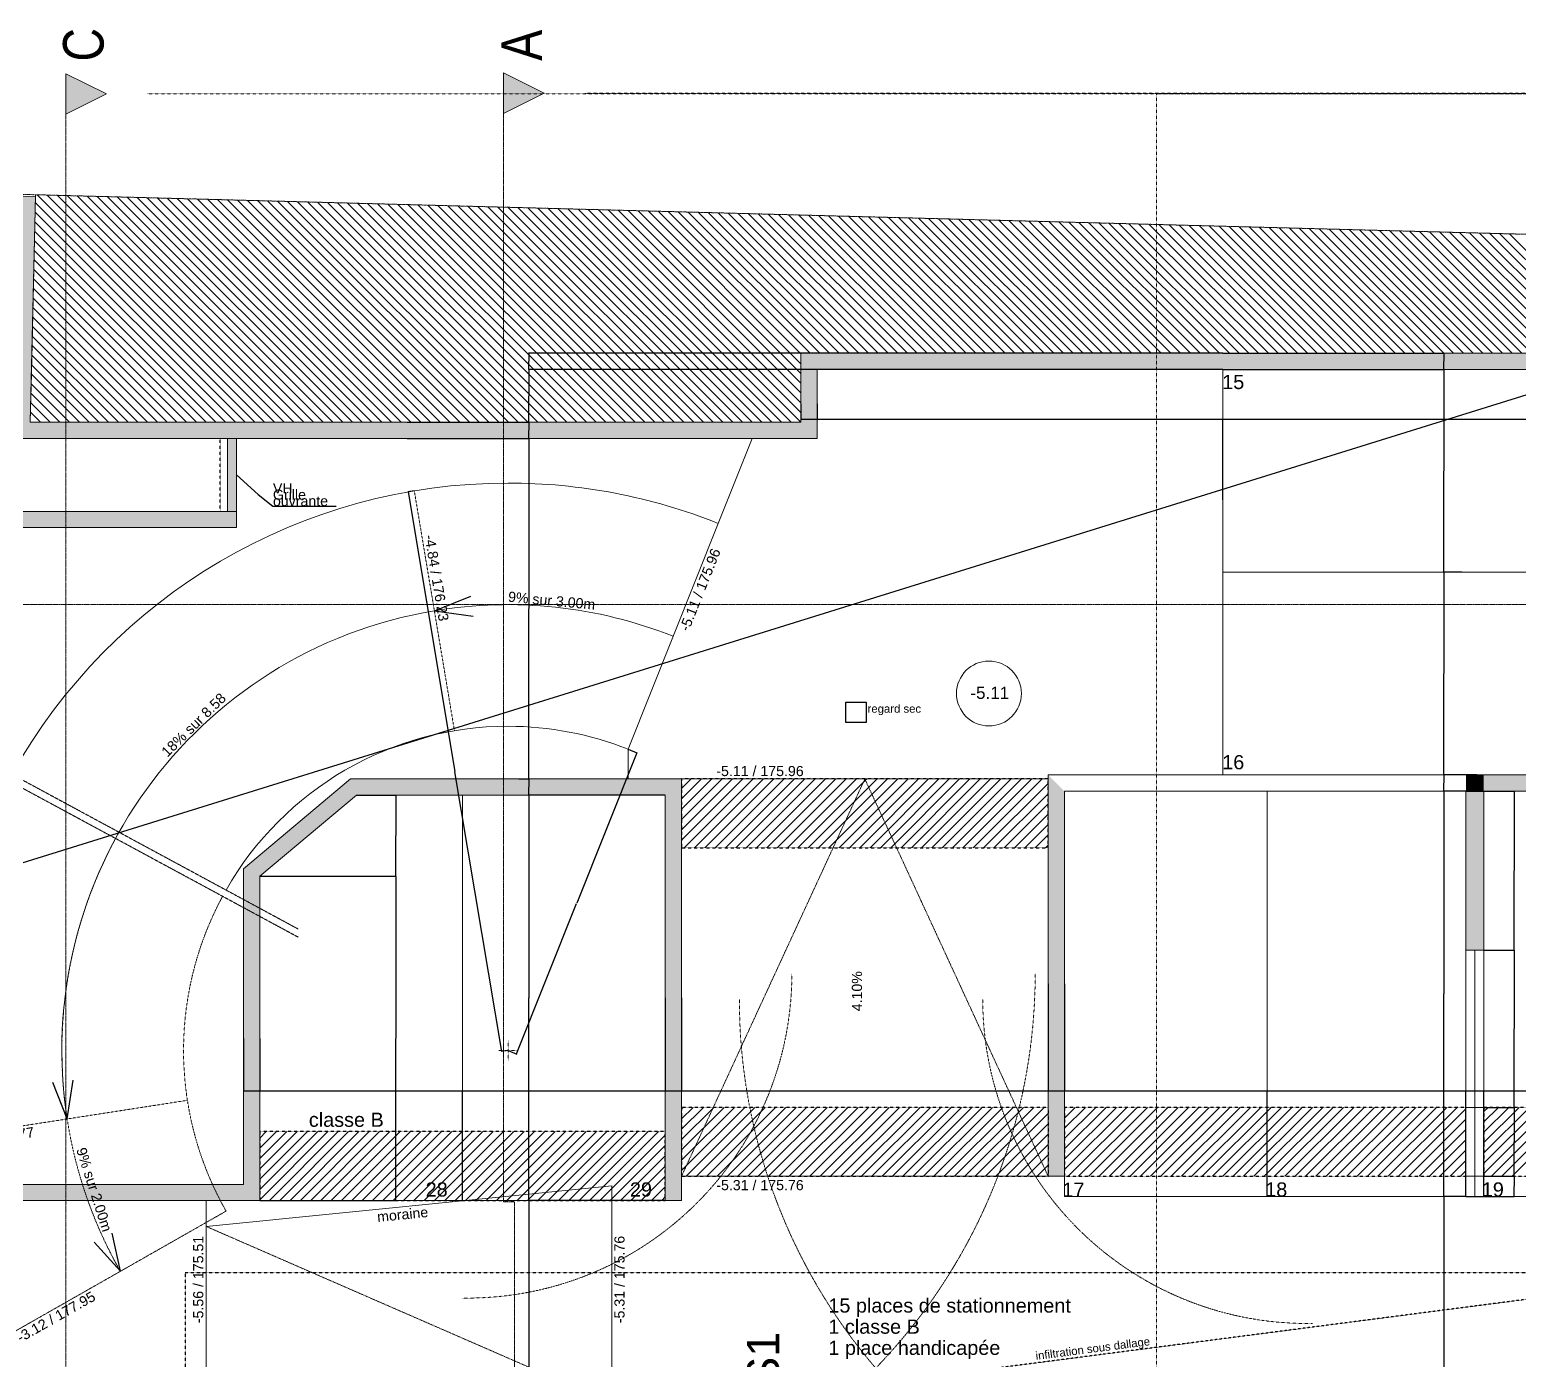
# Model space of a CAD drawing. Header units: centimetres. Extents: x 16433 to 114398, y -50094 to -12305.
# Drawn here: x 61046 to 62882, y -14445 to -12804 of the extents above; entities that cross this region are included whole.
import ezdxf

# ---------------------------------------------------------------- set-up
doc = ezdxf.new("R2010")
doc.units = ezdxf.units.CM
doc.header["$LTSCALE"] = 0.5
for name, pattern in [('Axe 15', [0.88, 0.75, -0.065, 0, -0.065]), ('Mixte 15', [0.93, 0.75, -0.065, 0.05, -0.065]), ('Mixte 8_2 tirets', [0.695, 0.4, -0.065, 0.05, -0.065, 0.05, -0.065]), ('Pointillé 1', [0.09, 0.05, -0.04]), ('Pointillé 1_5', [0.125, 0.075, -0.05]), ('Pointillé 2', [0.165, 0.1, -0.065]), ('Pointillé 3', [0.25, 0.15, -0.1]), ('Points 2', [0.1, 0, -0.1])]:
    doc.linetypes.add(name, pattern=pattern)
doc.layers.get('0').update_dxf_attribs({"linetype": 'CONTINUOUS'})
for name, color, linetype in [('01_poch_murs', 253, 'CONTINUOUS'), ('1  Fenetres', 7, 'CONTINUOUS'), ('1  Hachures', 7, 'CONTINUOUS'), ('1  Hachures_coupées', 7, 'CONTINUOUS'), ('1  MURS', 7, 'CONTINUOUS'), ('1 Poutres', 7, 'CONTINUOUS'), ('6 COMPL 2D', 7, 'CONTINUOUS'), ('6 Compl 2D 2 Détails', 7, 'CONTINUOUS'), ('6 Traits de Coupes', 7, 'CONTINUOUS'), ('7 ABORDS', 7, 'CONTINUOUS'), ('8  TEXTES', 7, 'CONTINUOUS'), ('8 Text 2 Détails', 7, 'CONTINUOUS'), ('9  COTATIONS', 7, 'CONTINUOUS')]:
    doc.layers.add(name, color=color, linetype=linetype)
doc.styles.get("Standard").update_dxf_attribs({"font": 'arial.ttf'})
doc.styles.add('STYLE_GENERE_1', font='')
doc.styles.add('STYLE_GENERE_2', font='')
doc.styles.add('STYLE_GENERE_3', font='')
doc.styles.get('STYLE_GENERE_1').set_extended_font_data('Arial Occidental')
doc.styles.get('STYLE_GENERE_2').set_extended_font_data('Univers LT 57 Condensed')
doc.styles.get('STYLE_GENERE_3').set_extended_font_data('Arial Occidental')

# ---------------------------------------------------------------- blocks, each defined once
blk = doc.blocks.new('ARROWHEAD_7')
at = {"color": 0, "linetype": 'Continuous', "lineweight": 0}
for p, q in [((0, 0), (-1, 0)), ((-0.25, 0), (0.25, 0)), ((0, -0.25), (0, 0.25))]:
    blk.add_line(p, q, dxfattribs=at)
blk.add_circle((0, 0), 0.25, dxfattribs=at)
blk = doc.blocks.new('Baie Fenêtre libre_3')
at = {"layer": '1  Hachures', "linetype": 'Continuous', "lineweight": 0}
blk.add_hatch(color=255, dxfattribs=at).paths.add_polyline_path([(0.45, 0), (0.45, -0.11), (-0.45, -0.11), (-0.45, 0)], flags=0)
at = {"layer": '1  Fenetres', "color": 212, "linetype": 'Continuous', "lineweight": 0, "true_color": 0xcb00cc}
for p, q in [((-0.45, 0), (-0.45, -0.11)), ((0.45, 0), (0.45, -0.11))]:
    blk.add_line(p, q, dxfattribs=at)
at = {"layer": '1  Fenetres', "color": 30, "linetype": 'Continuous', "lineweight": 0, "true_color": 0xff9224}
for p, q in [((-0.45, 0), (0.45, 0)), ((-0.45, -0.11), (0.45, -0.11))]:
    blk.add_line(p, q, dxfattribs=at)

msp = doc.modelspace()

# ---------------------------------------------------------------- hatches: boundary and pattern name
at = {"layer": '1  Hachures', "linetype": 'Continuous', "lineweight": 0, "true_color": 0x828282}
for points in [[(61090.548, -12857.714), (61090.548, -12907.714), (61140.548, -12882.714)], [(61630.104, -12856.75), (61630.104, -12906.75), (61680.104, -12881.75)]]:
    msp.add_hatch(color=8, dxfattribs=at).paths.add_polyline_path(points, flags=0)
at = {"layer": '1  Hachures_coupées', "linetype": 'Continuous', "lineweight": 0, "true_color": 0x8080c0}
for points in [[(61053.01, -13009.166), (60923.045, -13006.148), (60942.575, -13026.607), (61032.551, -13028.696)], [(61032.551, -13028.696), (61026.073, -13307.634), (61046.543, -13287.634), (61053.01, -13009.166)], [(62016.593, -13222.642), (63016.593, -13222.639), (63036.593, -13202.639), (61996.593, -13202.642)], [(61996.593, -13202.642), (61996.593, -13287.634), (62016.593, -13307.634), (62016.593, -13222.642)], [(61026.073, -13307.634), (62016.593, -13307.634), (61996.593, -13287.634), (61046.543, -13287.634)], [(60933.495, -13417.634), (61300.845, -13417.634), (61300.845, -13397.634), (60933.959, -13397.634)], [(61329.4, -13847.633), (61448.673, -13747.643), (61441.399, -13727.643), (61309.4, -13838.301)], [(61849.4, -13727.643), (61441.399, -13727.643), (61448.673, -13747.643), (61829.4, -13747.643)], [(61849.4, -14247.629), (61849.4, -13727.643), (61829.4, -13747.643), (61829.4, -14247.629)], [(62301.4, -13722.643), (62301.4, -14217.639), (62321.4, -14217.639), (62321.4, -13742.643)], [(62838.4, -13722.643), (62816.4, -13722.643), (62816.4, -13742.643), (62838.4, -13742.643)], [(62838.4, -13742.643), (63037.593, -13742.643), (63037.593, -13722.643), (62838.4, -13722.643)], [(62838.4, -13938.649), (62838.4, -13742.643), (62816.4, -13742.643), (62816.4, -13938.649)], [(61329.4, -14247.639), (61329.4, -13847.633), (61309.4, -13838.301), (61309.4, -14227.639)], [(61309.4, -14227.639), (60922.688, -14227.639), (60922.224, -14247.639), (61329.4, -14247.639)]]:
    msp.add_hatch(color=163, dxfattribs=at).paths.add_polyline_path(points, flags=0)

# ---------------------------------------------------------------- linework, layer by layer
at = {"layer": '01_poch_murs'}
msp.add_line((37832.394, -21056.715), (64082.109, -12882.714), dxfattribs=at)
at = {"layer": '1  Hachures', "color": 53, "linetype": 'Continuous', "lineweight": 0, "true_color": 0xd1d168}
for p, q in [((61053.059, -13007.027), (61047.936, -13227.634)), ((63331.382, -13067.514), (61053.059, -13007.027)), ((61996.593, -13202.642), (63036.593, -13202.639)), ((61996.593, -13247.634), (61996.593, -13202.642)), ((61047.936, -13227.634), (61046.543, -13287.634)), ((61996.593, -13287.634), (61996.593, -13247.634)), ((61046.543, -13287.634), (61996.593, -13287.634))]:
    msp.add_line(p, q, dxfattribs=at)
at = {"layer": '1  Hachures', "color": 252, "linetype": 'Continuous', "lineweight": 0, "true_color": 0x969696}
for p, q in [((61323.505, -13287.634), (61052.829, -13016.957)), ((61335.526, -13287.634), (61054.97, -13007.078)), ((61347.547, -13287.634), (61067.319, -13007.405)), ((61359.568, -13287.634), (61079.667, -13007.733)), ((61371.589, -13287.634), (61092.016, -13008.061)), ((61383.61, -13287.634), (61104.365, -13008.389)), ((61395.63, -13287.634), (61116.713, -13008.717)), ((61407.651, -13287.634), (61129.062, -13009.045)), ((61419.672, -13287.634), (61141.411, -13009.372)), ((61431.693, -13287.634), (61153.759, -13009.7)), ((61443.714, -13287.634), (61166.108, -13010.028)), ((61455.734, -13287.634), (61178.457, -13010.356)), ((61467.755, -13287.634), (61190.805, -13010.684)), ((61479.776, -13287.634), (61203.154, -13011.012)), ((61491.797, -13287.634), (61215.503, -13011.34)), ((61503.818, -13287.634), (61227.851, -13011.667)), ((61515.839, -13287.634), (61240.2, -13011.995)), ((61527.859, -13287.634), (61252.549, -13012.323)), ((61539.88, -13287.634), (61264.897, -13012.651)), ((61551.901, -13287.634), (61277.246, -13012.979)), ((61563.922, -13287.634), (61289.595, -13013.307)), ((61575.943, -13287.634), (61301.943, -13013.635)), ((61587.963, -13287.634), (61314.292, -13013.962)), ((61599.984, -13287.634), (61326.641, -13014.29)), ((61612.005, -13287.634), (61338.989, -13014.618)), ((61624.026, -13287.634), (61351.338, -13014.946)), ((61636.047, -13287.634), (61363.687, -13015.274)), ((61648.067, -13287.634), (61376.035, -13015.602)), ((61660.088, -13287.634), (61388.384, -13015.929)), ((61672.109, -13287.634), (61400.733, -13016.257)), ((61684.13, -13287.634), (61413.081, -13016.585)), ((61696.151, -13287.634), (61425.43, -13016.913)), ((61708.172, -13287.634), (61437.779, -13017.241)), ((61720.192, -13287.634), (61450.127, -13017.569)), ((61311.485, -13287.634), (61052.556, -13028.705)), ((61732.213, -13287.634), (61462.476, -13017.897)), ((61744.234, -13287.634), (61474.825, -13018.224)), ((61756.255, -13287.634), (61487.173, -13018.552)), ((61768.276, -13287.634), (61499.522, -13018.88)), ((61780.296, -13287.634), (61511.871, -13019.208)), ((61792.317, -13287.634), (61524.219, -13019.536)), ((61804.338, -13287.634), (61536.568, -13019.864)), ((61816.359, -13287.634), (61548.917, -13020.191)), ((61828.38, -13287.634), (61561.265, -13020.519)), ((61840.401, -13287.634), (61573.614, -13020.847)), ((61852.421, -13287.634), (61585.962, -13021.175)), ((61864.442, -13287.634), (61598.311, -13021.503)), ((61876.463, -13287.634), (61610.66, -13021.831)), ((61888.484, -13287.634), (61623.008, -13022.159)), ((61900.505, -13287.634), (61635.357, -13022.486)), ((61912.525, -13287.634), (61647.706, -13022.814)), ((61924.546, -13287.634), (61660.054, -13023.142)), ((61936.567, -13287.634), (61672.403, -13023.47)), ((61948.588, -13287.634), (61684.752, -13023.798)), ((61960.609, -13287.634), (61697.1, -13024.126)), ((61972.629, -13287.634), (61709.449, -13024.453)), ((61984.65, -13287.634), (61721.798, -13024.781)), ((61996.593, -13287.555), (61734.146, -13025.109)), ((61996.593, -13275.534), (61746.495, -13025.437)), ((61996.593, -13263.514), (61758.844, -13025.765)), ((61996.593, -13251.493), (61771.192, -13026.093)), ((61996.593, -13239.472), (61783.541, -13026.421)), ((61996.593, -13227.451), (61795.89, -13026.748)), ((61996.593, -13215.43), (61808.238, -13027.076)), ((61996.593, -13203.41), (61820.587, -13027.404)), ((62007.846, -13202.642), (61832.936, -13027.732)), ((62019.867, -13202.642), (61845.284, -13028.06)), ((62031.887, -13202.642), (61857.633, -13028.388)), ((62043.908, -13202.642), (61869.982, -13028.715)), ((62055.929, -13202.642), (61882.33, -13029.043)), ((62067.95, -13202.642), (61894.679, -13029.371)), ((62079.97, -13202.642), (61907.028, -13029.699)), ((62091.991, -13202.642), (61919.376, -13030.027)), ((62104.012, -13202.642), (61931.725, -13030.355)), ((62116.033, -13202.642), (61944.074, -13030.683)), ((62128.054, -13202.642), (61956.422, -13031.01)), ((62140.074, -13202.642), (61968.771, -13031.338)), ((62152.095, -13202.642), (61981.12, -13031.666)), ((62164.116, -13202.642), (61993.468, -13031.994)), ((62176.137, -13202.641), (62005.817, -13032.322)), ((62188.157, -13202.641), (62018.166, -13032.65)), ((62200.178, -13202.641), (62030.514, -13032.977)), ((62212.199, -13202.641), (62042.863, -13033.305)), ((62224.22, -13202.641), (62055.212, -13033.633)), ((62236.241, -13202.641), (62067.56, -13033.961)), ((62248.261, -13202.641), (62079.909, -13034.289)), ((62260.282, -13202.641), (62092.258, -13034.617)), ((62272.303, -13202.641), (62104.606, -13034.945)), ((62284.324, -13202.641), (62116.955, -13035.272)), ((62296.345, -13202.641), (62129.304, -13035.6)), ((62308.365, -13202.641), (62141.652, -13035.928)), ((62320.386, -13202.641), (62154.001, -13036.256)), ((61287.443, -13287.634), (61052.01, -13052.201)), ((61299.464, -13287.634), (61052.283, -13040.453)), ((62332.407, -13202.641), (62166.35, -13036.584)), ((62344.428, -13202.641), (62178.698, -13036.912)), ((62356.448, -13202.641), (62191.047, -13037.239)), ((62368.469, -13202.641), (62203.396, -13037.567)), ((62380.49, -13202.641), (62215.744, -13037.895)), ((62392.511, -13202.641), (62228.093, -13038.223)), ((62404.532, -13202.641), (62240.442, -13038.551)), ((62416.552, -13202.641), (62252.79, -13038.879)), ((62428.573, -13202.641), (62265.139, -13039.207)), ((62440.594, -13202.641), (62277.488, -13039.534)), ((62452.615, -13202.641), (62289.836, -13039.862)), ((62464.636, -13202.641), (62302.185, -13040.19)), ((62476.656, -13202.641), (62314.534, -13040.518)), ((62488.677, -13202.641), (62326.882, -13040.846)), ((62500.698, -13202.641), (62339.231, -13041.174)), ((62512.719, -13202.641), (62351.58, -13041.502)), ((62524.739, -13202.641), (62363.928, -13041.829)), ((62536.76, -13202.641), (62376.277, -13042.157)), ((62548.781, -13202.64), (62388.626, -13042.485)), ((62560.802, -13202.64), (62400.974, -13042.813)), ((62572.823, -13202.64), (62413.323, -13043.141)), ((62584.843, -13202.64), (62425.672, -13043.469)), ((62596.864, -13202.64), (62438.02, -13043.796)), ((62608.885, -13202.64), (62450.369, -13044.124)), ((62620.906, -13202.64), (62462.718, -13044.452)), ((62632.926, -13202.64), (62475.066, -13044.78)), ((62644.947, -13202.64), (62487.415, -13045.108)), ((62656.968, -13202.64), (62499.764, -13045.436)), ((62668.989, -13202.64), (62512.112, -13045.764)), ((62681.01, -13202.64), (62524.461, -13046.091)), ((62693.03, -13202.64), (62536.809, -13046.419)), ((62705.051, -13202.64), (62549.158, -13046.747)), ((62717.072, -13202.64), (62561.507, -13047.075)), ((62729.093, -13202.64), (62573.855, -13047.403)), ((62741.114, -13202.64), (62586.204, -13047.731)), ((62753.134, -13202.64), (62598.553, -13048.058)), ((62765.155, -13202.64), (62610.901, -13048.386)), ((62777.176, -13202.64), (62623.25, -13048.714)), ((62789.197, -13202.64), (62635.599, -13049.042)), ((62801.217, -13202.64), (62647.947, -13049.37)), ((62813.238, -13202.64), (62660.296, -13049.698)), ((62825.259, -13202.64), (62672.645, -13050.026)), ((62837.28, -13202.64), (62684.993, -13050.353)), ((62849.301, -13202.64), (62697.342, -13050.681)), ((62861.321, -13202.64), (62709.691, -13051.009)), ((62873.342, -13202.64), (62722.039, -13051.337)), ((62885.363, -13202.64), (62734.388, -13051.665)), ((62897.384, -13202.64), (62746.737, -13051.993)), ((62909.404, -13202.64), (62759.085, -13052.32)), ((62921.425, -13202.639), (62771.434, -13052.648)), ((62933.446, -13202.639), (62783.783, -13052.976)), ((62945.467, -13202.639), (62796.131, -13053.304)), ((62957.488, -13202.639), (62808.48, -13053.632)), ((62969.508, -13202.639), (62820.829, -13053.96)), ((62981.529, -13202.639), (62833.177, -13054.288)), ((62993.55, -13202.639), (62845.526, -13054.615)), ((61275.422, -13287.634), (61051.737, -13063.949)), ((63005.571, -13202.639), (62857.875, -13054.943)), ((63017.592, -13202.639), (62870.223, -13055.271)), ((61251.381, -13287.634), (61051.192, -13087.445)), ((61263.401, -13287.634), (61051.465, -13075.697)), ((61239.36, -13287.634), (61050.919, -13099.193)), ((61215.318, -13287.634), (61050.373, -13122.689)), ((61227.339, -13287.634), (61050.646, -13110.941)), ((61191.276, -13287.634), (61049.828, -13146.185)), ((61203.297, -13287.634), (61050.101, -13134.437)), ((61179.256, -13287.634), (61049.555, -13157.933)), ((61155.214, -13287.634), (61049.009, -13181.429)), ((61167.235, -13287.634), (61049.282, -13169.681)), ((61143.193, -13287.634), (61048.736, -13193.177)), ((61119.152, -13287.634), (61048.191, -13216.673)), ((61131.172, -13287.634), (61048.464, -13204.925)), ((61107.131, -13287.634), (61047.918, -13228.421)), ((61083.089, -13287.634), (61047.372, -13251.917)), ((61095.11, -13287.634), (61047.645, -13240.169)), ((61071.068, -13287.634), (61047.1, -13263.665)), ((61047.027, -13287.634), (61046.554, -13287.161)), ((61059.048, -13287.634), (61046.827, -13275.413))]:
    msp.add_line(p, q, dxfattribs=at)
at = {"layer": '1  Hachures_coupées', "linetype": 'Pointillé 1'}
for p, q in [((61849.4, -13727.633), (61849.4, -13812.633)), ((62301.4, -13727.633), (61849.4, -13727.633)), ((62301.4, -13812.633), (62301.4, -13727.633)), ((61849.4, -13812.633), (62301.4, -13812.633)), ((61849.4, -14132.643), (61849.4, -14217.639)), ((62301.92, -14132.643), (61849.4, -14132.643)), ((62301.92, -14217.639), (62301.92, -14132.643)), ((62321.4, -14132.643), (62321.4, -14217.639)), ((62816.409, -14132.643), (62321.4, -14132.643)), ((62816.409, -14217.639), (62816.409, -14132.643)), ((62838.4, -14132.643), (62838.4, -14217.639)), ((63350.565, -14132.643), (62838.4, -14132.643)), ((61329.4, -14162.643), (61329.4, -14247.639)), ((61829.4, -14162.643), (61329.4, -14162.643)), ((61829.4, -14247.639), (61829.4, -14162.643)), ((61849.4, -14217.639), (62301.92, -14217.639)), ((62321.4, -14217.639), (62816.409, -14217.639)), ((62838.4, -14217.639), (63354.308, -14217.639)), ((61329.4, -14247.639), (61829.4, -14247.639))]:
    msp.add_line(p, q, dxfattribs=at)
at = {"layer": '1  Hachures_coupées', "linetype": 'Continuous'}
for p, q in [((61849.4, -13739.568), (61861.334, -13727.633)), ((61849.4, -13752.296), (61874.062, -13727.633)), ((61849.4, -13765.024), (61886.79, -13727.633)), ((61849.4, -13777.751), (61899.518, -13727.633)), ((61849.4, -13790.479), (61912.246, -13727.633)), ((61849.4, -13803.207), (61924.974, -13727.633)), ((61852.702, -13812.633), (61937.702, -13727.633)), ((61865.43, -13812.633), (61950.43, -13727.633)), ((61878.158, -13812.633), (61963.158, -13727.633)), ((61890.886, -13812.633), (61975.886, -13727.633)), ((61903.614, -13812.633), (61988.614, -13727.633)), ((61916.342, -13812.633), (62001.342, -13727.633)), ((61929.069, -13812.633), (62014.069, -13727.633)), ((61941.797, -13812.633), (62026.797, -13727.633)), ((61954.525, -13812.633), (62039.525, -13727.633)), ((61967.253, -13812.633), (62052.253, -13727.633)), ((61979.981, -13812.633), (62064.981, -13727.633)), ((61992.709, -13812.633), (62077.709, -13727.633)), ((62005.437, -13812.633), (62090.437, -13727.633)), ((62018.165, -13812.633), (62103.165, -13727.633)), ((62030.893, -13812.633), (62115.893, -13727.633)), ((62043.621, -13812.633), (62128.621, -13727.633)), ((62056.349, -13812.633), (62141.349, -13727.633)), ((62069.077, -13812.633), (62154.077, -13727.633)), ((62081.805, -13812.633), (62166.805, -13727.633)), ((62094.532, -13812.633), (62179.532, -13727.633)), ((62107.26, -13812.633), (62192.26, -13727.633)), ((62119.988, -13812.633), (62204.988, -13727.633)), ((62132.716, -13812.633), (62217.716, -13727.633)), ((62145.444, -13812.633), (62230.444, -13727.633)), ((62158.172, -13812.633), (62243.172, -13727.633)), ((62170.9, -13812.633), (62255.9, -13727.633)), ((62183.628, -13812.633), (62268.628, -13727.633)), ((62196.356, -13812.633), (62281.356, -13727.633)), ((62209.084, -13812.633), (62294.084, -13727.633)), ((62221.812, -13812.633), (62301.4, -13733.045)), ((62234.54, -13812.633), (62301.4, -13745.773)), ((62247.268, -13812.633), (62301.4, -13758.501)), ((62259.995, -13812.633), (62301.4, -13771.229)), ((62272.723, -13812.633), (62301.4, -13783.956)), ((62285.451, -13812.633), (62301.4, -13796.684)), ((62298.179, -13812.633), (62301.4, -13809.412)), ((61849.4, -14134.133), (61850.89, -14132.643)), ((61849.4, -14146.861), (61863.618, -14132.643)), ((61849.4, -14159.589), (61876.346, -14132.643)), ((61849.4, -14172.317), (61889.074, -14132.643)), ((61849.4, -14185.045), (61901.802, -14132.643)), ((61849.4, -14197.773), (61914.53, -14132.643)), ((61849.4, -14210.501), (61927.258, -14132.643)), ((61854.989, -14217.639), (61939.985, -14132.643)), ((61867.717, -14217.639), (61952.713, -14132.643)), ((61880.445, -14217.639), (61965.441, -14132.643)), ((61893.173, -14217.639), (61978.169, -14132.643)), ((61905.901, -14217.639), (61990.897, -14132.643)), ((61918.629, -14217.639), (62003.625, -14132.643)), ((61931.357, -14217.639), (62016.353, -14132.643)), ((61944.085, -14217.639), (62029.081, -14132.643)), ((61956.813, -14217.639), (62041.809, -14132.643)), ((61969.54, -14217.639), (62054.537, -14132.643)), ((61982.268, -14217.639), (62067.265, -14132.643)), ((61994.996, -14217.639), (62079.993, -14132.643)), ((62007.724, -14217.639), (62092.72, -14132.643)), ((62020.452, -14217.639), (62105.448, -14132.643)), ((62033.18, -14217.639), (62118.176, -14132.643)), ((62045.908, -14217.639), (62130.904, -14132.643)), ((62058.636, -14217.639), (62143.632, -14132.643)), ((62071.364, -14217.639), (62156.36, -14132.643)), ((62084.092, -14217.639), (62169.088, -14132.643)), ((62096.82, -14217.639), (62181.816, -14132.643)), ((62109.548, -14217.639), (62194.544, -14132.643)), ((62122.276, -14217.639), (62207.272, -14132.643)), ((62135.003, -14217.639), (62220, -14132.643)), ((62147.731, -14217.639), (62232.728, -14132.643)), ((62160.459, -14217.639), (62245.456, -14132.643)), ((62173.187, -14217.639), (62258.183, -14132.643)), ((62185.915, -14217.639), (62270.911, -14132.643)), ((62198.643, -14217.639), (62283.639, -14132.643)), ((62211.371, -14217.639), (62296.367, -14132.643)), ((62321.4, -14133.066), (62321.823, -14132.643)), ((62321.4, -14145.794), (62334.551, -14132.643)), ((62321.4, -14158.522), (62347.279, -14132.643)), ((62321.4, -14171.25), (62360.007, -14132.643)), ((62321.4, -14183.978), (62372.735, -14132.643)), ((62321.4, -14196.706), (62385.463, -14132.643)), ((62321.4, -14209.434), (62398.191, -14132.643)), ((62325.922, -14217.639), (62410.919, -14132.643)), ((62338.65, -14217.639), (62423.646, -14132.643)), ((62351.378, -14217.639), (62436.374, -14132.643)), ((62364.106, -14217.639), (62449.102, -14132.643)), ((62376.834, -14217.639), (62461.83, -14132.643)), ((62389.562, -14217.639), (62474.558, -14132.643)), ((62402.29, -14217.639), (62487.286, -14132.643)), ((62415.018, -14217.639), (62500.014, -14132.643)), ((62427.746, -14217.639), (62512.742, -14132.643)), ((62440.474, -14217.639), (62525.47, -14132.643)), ((62453.202, -14217.639), (62538.198, -14132.643)), ((62465.929, -14217.639), (62550.926, -14132.643)), ((62478.657, -14217.639), (62563.654, -14132.643)), ((62491.385, -14217.639), (62576.382, -14132.643)), ((62504.113, -14217.639), (62589.109, -14132.643)), ((62516.841, -14217.639), (62601.837, -14132.643)), ((62529.569, -14217.639), (62614.565, -14132.643)), ((62542.297, -14217.639), (62627.293, -14132.643)), ((62555.025, -14217.639), (62640.021, -14132.643)), ((62567.753, -14217.639), (62652.749, -14132.643)), ((62580.481, -14217.639), (62665.477, -14132.643)), ((62593.209, -14217.639), (62678.205, -14132.643)), ((62605.937, -14217.639), (62690.933, -14132.643)), ((62618.664, -14217.639), (62703.661, -14132.643)), ((62631.392, -14217.639), (62716.389, -14132.643)), ((62644.12, -14217.639), (62729.117, -14132.643)), ((62656.848, -14217.639), (62741.845, -14132.643)), ((62669.576, -14217.639), (62754.572, -14132.643)), ((62682.304, -14217.639), (62767.3, -14132.643)), ((62695.032, -14217.639), (62780.028, -14132.643)), ((62707.76, -14217.639), (62792.756, -14132.643)), ((62720.488, -14217.639), (62805.484, -14132.643)), ((62733.216, -14217.639), (62816.409, -14134.446)), ((62838.4, -14137.911), (62843.668, -14132.643)), ((62838.4, -14150.639), (62856.396, -14132.643)), ((62838.4, -14163.367), (62869.124, -14132.643)), ((62838.4, -14176.095), (62881.852, -14132.643)), ((62838.4, -14188.823), (62894.58, -14132.643)), ((62838.4, -14201.551), (62907.307, -14132.643)), ((62838.4, -14214.279), (62920.035, -14132.643)), ((62847.767, -14217.639), (62932.763, -14132.643)), ((62860.495, -14217.639), (62945.491, -14132.643)), ((62873.223, -14217.639), (62958.219, -14132.643)), ((62224.099, -14217.639), (62301.92, -14139.818)), ((62236.827, -14217.639), (62301.92, -14152.546)), ((62745.944, -14217.639), (62816.409, -14147.174)), ((61329.4, -14170.472), (61337.229, -14162.643)), ((61329.4, -14183.2), (61349.957, -14162.643)), ((61329.4, -14195.928), (61362.685, -14162.643)), ((61329.4, -14208.656), (61375.413, -14162.643)), ((61329.4, -14221.384), (61388.141, -14162.643)), ((61329.4, -14234.112), (61400.869, -14162.643)), ((61329.4, -14246.84), (61413.596, -14162.643)), ((61341.328, -14247.639), (61426.324, -14162.643)), ((61354.056, -14247.639), (61439.052, -14162.643)), ((61366.784, -14247.639), (61451.78, -14162.643)), ((61379.512, -14247.639), (61464.508, -14162.643)), ((61392.24, -14247.639), (61477.236, -14162.643)), ((61404.968, -14247.639), (61489.964, -14162.643)), ((61417.696, -14247.639), (61502.692, -14162.643)), ((61430.424, -14247.639), (61515.42, -14162.643)), ((61443.152, -14247.639), (61528.148, -14162.643)), ((61455.879, -14247.639), (61540.876, -14162.643)), ((61468.607, -14247.639), (61553.604, -14162.643)), ((61481.335, -14247.639), (61566.332, -14162.643)), ((61494.063, -14247.639), (61579.059, -14162.643)), ((61506.791, -14247.639), (61591.787, -14162.643)), ((61519.519, -14247.639), (61604.515, -14162.643)), ((61532.247, -14247.639), (61617.243, -14162.643)), ((61544.975, -14247.639), (61629.971, -14162.643)), ((61557.703, -14247.639), (61642.699, -14162.643)), ((61570.431, -14247.639), (61655.427, -14162.643)), ((61583.159, -14247.639), (61668.155, -14162.643)), ((61595.887, -14247.639), (61680.883, -14162.643)), ((61608.615, -14247.639), (61693.611, -14162.643)), ((61621.342, -14247.639), (61706.339, -14162.643)), ((61634.07, -14247.639), (61719.067, -14162.643)), ((61646.798, -14247.639), (61731.795, -14162.643)), ((61659.526, -14247.639), (61744.522, -14162.643)), ((61672.254, -14247.639), (61757.25, -14162.643)), ((61684.982, -14247.639), (61769.978, -14162.643)), ((61697.71, -14247.639), (61782.706, -14162.643)), ((61710.438, -14247.639), (61795.434, -14162.643)), ((61723.166, -14247.639), (61808.162, -14162.643)), ((61735.894, -14247.639), (61820.89, -14162.643)), ((61748.622, -14247.639), (61829.4, -14166.861)), ((62249.555, -14217.639), (62301.92, -14165.274)), ((62758.672, -14217.639), (62816.409, -14159.902)), ((62771.4, -14217.639), (62816.409, -14172.63)), ((61761.35, -14247.639), (61829.4, -14179.589)), ((61774.077, -14247.639), (61829.4, -14192.317)), ((62262.283, -14217.639), (62301.92, -14178.002)), ((62275.011, -14217.639), (62301.92, -14190.73)), ((62784.127, -14217.639), (62816.409, -14185.358)), ((61786.805, -14247.639), (61829.4, -14205.045)), ((62287.739, -14217.639), (62301.92, -14203.458)), ((62796.855, -14217.639), (62816.409, -14198.086)), ((62809.583, -14217.639), (62816.409, -14210.814)), ((61799.533, -14247.639), (61829.4, -14217.773)), ((62300.466, -14217.639), (62301.92, -14216.186)), ((61812.261, -14247.639), (61829.4, -14230.501)), ((61824.989, -14247.639), (61829.4, -14243.229))]:
    msp.add_line(p, q, dxfattribs=at)
at = {"layer": '1  MURS', "color": 5, "linetype": 'Continuous', "lineweight": 0}
for p, q in [((61053.01, -13009.166), (60923.045, -13006.148)), ((61046.543, -13287.634), (61053.01, -13009.166)), ((63036.593, -13202.639), (61996.593, -13202.642)), ((61996.593, -13202.642), (61996.593, -13287.634)), ((62016.593, -13222.642), (63016.593, -13222.639)), ((62016.593, -13307.634), (62016.593, -13222.642)), ((61996.593, -13287.634), (61046.543, -13287.634)), ((61026.073, -13307.634), (62016.593, -13307.634)), ((61300.845, -13397.634), (60933.959, -13397.634)), ((61300.845, -13417.634), (61300.845, -13397.634)), ((60933.495, -13417.634), (61300.845, -13417.634)), ((61441.399, -13727.643), (61309.4, -13838.301)), ((61849.4, -13727.643), (61441.399, -13727.643)), ((61849.4, -14247.629), (61849.4, -13727.643)), ((62301.4, -13722.643), (62301.4, -14217.639)), ((63016.593, -13722.643), (62301.4, -13722.643)), ((61329.4, -13847.633), (61448.673, -13747.643)), ((61448.673, -13747.643), (61829.4, -13747.643)), ((61829.4, -13747.643), (61829.4, -14247.629)), ((62321.4, -14217.639), (62321.4, -13742.643)), ((62321.4, -13742.643), (62816.4, -13742.643)), ((62816.4, -13742.643), (62816.4, -13938.649)), ((62838.4, -13938.649), (62838.4, -13742.643)), ((62838.4, -13742.643), (63037.593, -13742.643)), ((61309.4, -13838.301), (61309.4, -14227.639)), ((61329.4, -14247.639), (61329.4, -13847.633)), ((62838.4, -13938.649), (62816.4, -13938.649)), ((61309.4, -14227.639), (60922.688, -14227.639)), ((62301.4, -14217.639), (62321.4, -14217.639)), ((60922.224, -14247.639), (61329.4, -14247.639)), ((61829.4, -14247.629), (61849.4, -14247.629))]:
    msp.add_line(p, q, dxfattribs=at)
at = {"layer": '1  MURS', "color": 212, "linetype": 'Continuous', "lineweight": 0, "true_color": 0xcb00cc}
for p, q in [((61300.845, -13307.634), (61289.845, -13307.634)), ((61289.845, -13397.634), (61300.845, -13397.634))]:
    msp.add_line(p, q, dxfattribs=at)
at = {"layer": '1 Poutres', "color": 5, "linetype": 'Continuous', "lineweight": 0}
for p, q in [((62838.4, -14132.643), (62816.4, -14132.643)), ((62816.4, -14132.643), (62816.4, -14217.639)), ((62838.4, -14217.639), (62838.4, -14132.643)), ((62816.4, -14217.639), (62838.4, -14217.639))]:
    msp.add_line(p, q, dxfattribs=at)
at = {"layer": '6 COMPL 2D', "linetype": 'Pointillé 1_5'}
msp.add_line((61280.845, -13397.634), (61280.845, -13307.634), dxfattribs=at)
at = {"layer": '6 COMPL 2D', "color": 194, "linetype": 'Pointillé 3', "lineweight": 0, "true_color": 0x50009f}
for p, q in [((61569.509, -13668.121), (61519.98, -13372.237)), ((61569.509, -13668.121), (61519.98, -13372.237)), ((61569.509, -13668.121), (61519.98, -13372.237)), ((61647.913, -14062.632), (61623.182, -14062.632)), ((61635.548, -14074.997), (61635.548, -14050.266)), ((61240.279, -14123.974), (60943.828, -14169.982)), ((61287.99, -14260.63), (61027.321, -14409.129))]:
    msp.add_line(p, q, dxfattribs=at)
at = {"layer": '6 COMPL 2D', "linetype": 'Continuous'}
for p, q in [((62051.848, -13632.842), (62076.848, -13632.842)), ((62051.848, -13657.842), (62051.848, -13632.842)), ((62076.848, -13632.842), (62076.848, -13657.842)), ((62076.848, -13657.842), (62051.848, -13657.842)), ((61157.655, -14334.879), (61125.189, -14299.123)), ((61157.655, -14334.879), (61147.417, -14287.681))]:
    msp.add_line(p, q, dxfattribs=at)
at = {"layer": '6 COMPL 2D', "color": 18, "linetype": 'Continuous', "lineweight": 0}
for p, q in [((62816.4, -13742.643), (62816.4, -14242.639)), ((62838.4, -13742.643), (62838.4, -14242.639))]:
    msp.add_line(p, q, dxfattribs=at)
at = {"layer": '6 COMPL 2D', "color": 194, "linetype": 'Continuous', "lineweight": 0, "true_color": 0x50009f}
msp.add_line((61263.399, -14279.533), (61763.399, -14229.533), dxfattribs=at)
at = {"layer": '6 COMPL 2D', "linetype": 'Pointillé 2'}
for p, q in [((63143.215, -14336.804), (61237.668, -14336.804)), ((61237.668, -14336.804), (61237.668, -14584.053)), ((63143.215, -14336.804), (61237.668, -14584.053))]:
    msp.add_line(p, q, dxfattribs=at)
at = {"layer": '6 COMPL 2D', "color": 18, "linetype": 'Continuous', "lineweight": 0}
msp.add_circle((62228.373, -13622.243), 40, dxfattribs=at)
at = {"layer": '6 COMPL 2D', "color": 194, "linetype": 'Continuous', "lineweight": 0, "true_color": 0x50009f}
for radius, start, end in [(700, 90, 150.877294), (700, 68.276526, 90), (400, 90, 150.337223), (400, 68.276526, 90)]:
    msp.add_arc((61635.548, -14062.632), radius, start, end, dxfattribs=at)
at = {"layer": '6 COMPL 2D', "color": 194, "linetype": 'Pointillé 3', "lineweight": 0, "true_color": 0x50009f}
for centre, radius, start, end in [((61635.548, -14062.632), 400, 151.597297, 178.437331), ((61585.415, -13967.894), 400, 269.062676, 0), ((61585.415, -13967.894), 700, 269.848894, 0), ((62620.721, -13999.245), 700, 180, 270.151106), ((62620.721, -13999.245), 400, 180, 270.937324), ((61635.548, -14062.632), 400, 178.437331, 209.669484), ((61635.548, -14062.632), 550, 188.821527, 209.669484)]:
    msp.add_arc(centre, radius, start, end, dxfattribs=at)
at = {"layer": '6 Compl 2D 2 Détails', "color": 18, "linetype": 'Continuous', "lineweight": 0}
for p, q in [((62516.593, -13222.641), (62516.593, -13722.643)), ((63016.593, -13472.643), (62516.593, -13472.643)), ((61579.4, -14247.639), (61579.4, -13747.643)), ((62571.4, -13742.643), (62571.4, -14242.639)), ((62827.4, -13938.647), (62827.4, -14242.639)), ((62321.4, -14217.629), (62321.4, -14242.639)), ((61829.4, -14247.639), (61329.4, -14247.639)), ((63355.379, -14242.639), (62321.4, -14242.639))]:
    msp.add_line(p, q, dxfattribs=at)
at = {"layer": '6 Compl 2D 2 Détails', "color": 194, "linetype": 'Continuous', "lineweight": 0, "true_color": 0x50009f}
for p, q in [((61894.637, -13412.345), (61936.356, -13307.634)), ((61783.599, -13691.039), (61894.637, -13412.345)), ((61783.599, -13691.039), (61783.599, -13727.633)), ((62301.4, -13727.633), (61849.4, -13727.633)), ((61763.399, -14229.533), (61763.399, -14747.633)), ((62301.4, -14217.639), (61849.4, -14217.639)), ((61263.399, -14247.633), (61263.399, -14747.633))]:
    msp.add_line(p, q, dxfattribs=at)
at = {"layer": '6 Compl 2D 2 Détails', "linetype": 'Continuous'}
for p, q in [((61544.745, -13520.179), (61589.501, -13502.031)), ((61544.745, -13520.179), (61592.579, -13526.84)), ((61092.054, -14146.978), (61099.283, -14099.226)), ((61092.054, -14146.978), (61099.283, -14099.226)), ((61092.054, -14146.978), (61074.439, -14102.009)), ((61092.054, -14146.978), (61074.439, -14102.009))]:
    msp.add_line(p, q, dxfattribs=at)
at = {"layer": '6 Compl 2D 2 Détails', "color": 18, "linetype": 'Axe 15', "lineweight": 0}
for p, q in [((61376.634, -13912.622), (60872.168, -13639.827)), ((61376.634, -13922.622), (60872.168, -13649.827))]:
    msp.add_line(p, q, dxfattribs=at)
at = {"layer": '6 Compl 2D 2 Détails', "color": 194, "linetype": 'Pointillé 3', "lineweight": 0, "true_color": 0x50009f}
for p, q in [((61849.4, -14217.639), (62075.4, -13727.633)), ((62075.4, -13727.633), (62301.4, -14217.639)), ((61263.399, -14279.533), (61763.399, -14497.633))]:
    msp.add_line(p, q, dxfattribs=at)
at = {"layer": '6 Compl 2D 2 Détails', "color": 194, "linetype": 'Continuous', "lineweight": 0, "true_color": 0x50009f}
for start, end in [(68.276526, 99.502826), (99.502826, 188.821527)]:
    msp.add_arc((61635.548, -14062.632), 550, start, end, dxfattribs=at)
at = {"layer": '6 Compl 2D 2 Détails', "color": 194, "linetype": 'Pointillé 3', "lineweight": 0, "true_color": 0x50009f}
msp.add_arc((61635.548, -14062.632), 550, 151.597297, 188.821527, dxfattribs=at)
at = {"layer": '6 Traits de Coupes', "color": 8, "linetype": 'Continuous', "lineweight": 0, "true_color": 0x828282}
for p, q in [((61090.548, -12857.714), (61090.548, -12907.714)), ((61140.548, -12882.714), (61090.548, -12857.714)), ((61630.104, -12856.75), (61630.104, -12906.75)), ((61680.104, -12881.75), (61630.104, -12856.75)), ((61090.548, -12907.714), (61140.548, -12882.714)), ((61630.104, -12906.75), (61680.104, -12881.75))]:
    msp.add_line(p, q, dxfattribs=at)
at = {"layer": '6 Traits de Coupes', "color": 142, "linetype": 'Points 2', "lineweight": 0, "true_color": 0x009de0}
for p, q in [((61190.548, -12882.714), (64082.109, -12882.714)), ((61730.104, -12881.75), (63699.476, -12881.75)), ((63061.508, -12882.714), (62434.785, -12882.714)), ((62434.785, -12882.714), (62434.785, -15468.794))]:
    msp.add_line(p, q, dxfattribs=at)
at = {"layer": '6 Traits de Coupes', "color": 142, "linetype": 'Mixte 15', "lineweight": 0, "true_color": 0x009de0}
for p, q in [((61090.548, -12907.714), (61090.548, -14250.562)), ((61630.104, -12906.75), (61630.104, -14249.369)), ((60801.759, -13512.632), (63479.265, -13512.632)), ((61090.548, -14250.562), (61090.548, -15443.794)), ((61630.104, -14249.369), (61643.317, -14249.369)), ((61643.317, -14249.369), (61643.317, -15442.83))]:
    msp.add_line(p, q, dxfattribs=at)
msp.add_point((61090.548, -14250.562), dxfattribs=at)
at = {"layer": '7 ABORDS', "color": 30, "linetype": 'Mixte 8_2 tirets', "lineweight": 0, "true_color": 0xf5970a}
msp.add_line((60921.147, -13003.525), (63331.382, -13067.514), dxfattribs=at)
at = {"layer": '8  TEXTES', "linetype": 'Continuous'}
msp.add_lwpolyline([(61300.915, -13352.698), (61327.567, -13376.967), (61345.545, -13391.091), (61423.706, -13391.091)], dxfattribs=at)
msp.add_solid([(61300.904, -13352.71), (61300.845, -13352.634), (61300.926, -13352.686)], dxfattribs=at)
at = {"layer": '9  COTATIONS', "color": 7, "linetype": 'Continuous'}
for p, q in [((62516.592, -13202.641), (61660.841, -13202.641)), ((61661.021, -13202.736), (61661.021, -13212.501)), ((61661.021, -13222.546), (61661.021, -13212.781)), ((62516.592, -13202.641), (62789.305, -13202.641)), ((62789.125, -13202.736), (62789.125, -13212.501)), ((62789.125, -13222.546), (62789.125, -13212.781)), ((62516.593, -13222.641), (61660.841, -13222.641)), ((62516.593, -13222.641), (61660.841, -13222.641)), ((61661.021, -13222.736), (61661.021, -13254.997)), ((62516.593, -13222.641), (62789.305, -13222.641)), ((62516.593, -13222.641), (62789.305, -13222.641)), ((62789.125, -13222.736), (62789.125, -13347.502)), ((61661.021, -13287.539), (61661.021, -13255.277)), ((61996.593, -13265.138), (61996.593, -13284.153)), ((62016.593, -13265.138), (62016.593, -13284.153)), ((62016.593, -13265.138), (62016.593, -13284.153)), ((61511.333, -13287.634), (61661.201, -13287.634)), ((61511.333, -13287.634), (61661.201, -13287.634)), ((61661.021, -13287.729), (61661.021, -13297.494)), ((61996.688, -13283.973), (62016.498, -13283.973)), ((62016.688, -13283.973), (62516.498, -13283.973)), ((62516.593, -13383.459), (62516.593, -13283.793)), ((62516.593, -13383.459), (62516.593, -13283.793)), ((62516.688, -13283.973), (63016.498, -13283.973)), ((61511.333, -13307.634), (61661.201, -13307.634)), ((61511.333, -13307.634), (61661.201, -13307.634)), ((61661.021, -13307.539), (61661.021, -13297.774)), ((61661.021, -13307.729), (61661.021, -13517.498)), ((62789.125, -13472.548), (62789.125, -13347.782)), ((61519.98, -13372.237), (61512.176, -13373.544)), ((61512.369, -13373.608), (61570.113, -13718.571)), ((62811.312, -13472.643), (62788.945, -13472.643)), ((62811.312, -13472.643), (62788.945, -13472.643)), ((62789.125, -13472.738), (62789.125, -13597.503)), ((61661.021, -13727.548), (61661.021, -13517.778)), ((62789.125, -13722.548), (62789.125, -13597.783)), ((61794.12, -13695.334), (61720.186, -13880.901)), ((61783.599, -13691.039), (61794.323, -13695.312)), ((61627.905, -14063.815), (61570.16, -13718.851)), ((61649.036, -13727.643), (61661.201, -13727.643)), ((61649.036, -13727.643), (61661.201, -13727.643)), ((61661.021, -13727.738), (61661.021, -13737.503)), ((62829.867, -13722.643), (62788.945, -13722.643)), ((62829.867, -13722.643), (62788.945, -13722.643)), ((62789.125, -13722.738), (62789.125, -13732.503)), ((62789.125, -13742.548), (62789.125, -13732.783)), ((61448.673, -13747.643), (61497.305, -13747.643)), ((61497.125, -13747.738), (61497.125, -13797.498)), ((61829.4, -13747.643), (61660.841, -13747.643)), ((61829.4, -13747.643), (61660.841, -13747.643)), ((61661.021, -13747.548), (61661.021, -13737.783)), ((61661.021, -13747.738), (61661.021, -13997.501)), ((62829.867, -13742.643), (62788.945, -13742.643)), ((62829.867, -13742.643), (62788.945, -13742.643)), ((62789.125, -13742.738), (62789.125, -13992.501)), ((62816.4, -13742.643), (62876.052, -13742.643)), ((62875.872, -13742.738), (62875.872, -13840.506)), ((61497.125, -13847.538), (61497.125, -13797.778)), ((62875.872, -13938.554), (62875.872, -13840.786)), ((61329.4, -13847.633), (61497.305, -13847.633)), ((61329.4, -13847.633), (61497.305, -13847.633)), ((61497.125, -13847.728), (61497.125, -14047.496)), ((61646.14, -14066.749), (61720.074, -13881.181)), ((62838.4, -13938.649), (62876.052, -13938.649)), ((62838.4, -13938.649), (62876.052, -13938.649)), ((62875.872, -13938.744), (62875.872, -14035.506)), ((62301.4, -13980.141), (62301.4, -14112.617)), ((62301.4, -13980.141), (62301.4, -14112.617)), ((62321.4, -13980.141), (62321.4, -14112.617)), ((62321.4, -13980.141), (62321.4, -14112.617)), ((61661.021, -14247.544), (61661.021, -13997.781)), ((61829.4, -13997.636), (61829.4, -14112.617)), ((61829.4, -13997.636), (61829.4, -14112.617)), ((61849.4, -13997.636), (61849.4, -14112.617)), ((61849.4, -13997.636), (61849.4, -14112.617)), ((62789.125, -14242.544), (62789.125, -13992.781)), ((62875.872, -14132.548), (62875.872, -14035.786)), ((61309.4, -14047.636), (61309.4, -14112.617)), ((61329.4, -14047.636), (61329.4, -14112.617)), ((61329.4, -14047.636), (61329.4, -14112.617)), ((61497.125, -14247.544), (61497.125, -14047.776)), ((61635.548, -14062.632), (61627.743, -14063.938)), ((61635.548, -14062.632), (61646.272, -14066.904)), ((61309.495, -14112.437), (61329.305, -14112.437)), ((61329.495, -14112.437), (61579.305, -14112.437)), ((61579.4, -14247.639), (61579.4, -14112.257)), ((61579.4, -14247.639), (61579.4, -14112.257)), ((61579.495, -14112.437), (61829.305, -14112.437)), ((61829.495, -14112.437), (61849.305, -14112.437)), ((61849.495, -14112.437), (62301.305, -14112.437)), ((62301.495, -14112.437), (62321.305, -14112.437)), ((62321.495, -14112.437), (62571.305, -14112.437)), ((62571.4, -14242.639), (62571.4, -14112.257)), ((62571.4, -14242.639), (62571.4, -14112.257)), ((62571.495, -14112.437), (62816.305, -14112.437)), ((62816.4, -14242.639), (62816.4, -14112.257)), ((62816.4, -14242.639), (62816.4, -14112.257)), ((62816.495, -14112.437), (62838.305, -14112.437)), ((62838.4, -14242.639), (62838.4, -14112.257)), ((62838.4, -14242.639), (62838.4, -14112.257)), ((62838.495, -14112.437), (63083.305, -14112.437)), ((62838.4, -14132.643), (62876.052, -14132.643)), ((62838.4, -14132.643), (62876.052, -14132.643)), ((62875.872, -14132.738), (62875.872, -14175.001)), ((62875.872, -14217.544), (62875.872, -14175.281)), ((62838.4, -14217.639), (62876.052, -14217.639)), ((62838.4, -14217.639), (62876.052, -14217.639)), ((62875.872, -14217.734), (62875.872, -14229.999)), ((61329.4, -14247.639), (61497.305, -14247.639)), ((61829.4, -14247.639), (61660.841, -14247.639)), ((61829.4, -14247.639), (61660.841, -14247.639)), ((61661.021, -14247.734), (61661.021, -14497.501)), ((62816.4, -14242.639), (62788.945, -14242.639)), ((62816.4, -14242.639), (62788.945, -14242.639)), ((62789.125, -14242.734), (62789.125, -14547.499)), ((62816.4, -14242.639), (62876.052, -14242.639)), ((62875.872, -14242.544), (62875.872, -14230.279))]:
    msp.add_line(p, q, dxfattribs=at)

# ---------------------------------------------------------------- block references
at = {"layer": '1  Fenetres', "color": 18, "linetype": 'Continuous', "lineweight": 0, "xscale": -100, "yscale": 100, "zscale": 100, "rotation": 270}
msp.add_blockref('Baie Fenêtre libre_3', (61300.845, -13352.634), dxfattribs=at)
at = {"layer": '9  COTATIONS', "color": 7, "linetype": 'Continuous'}
for p, xscale, yscale, zscale, rotation in [((61661.021, -13202.641), 0.095, 0.095, 0.095, 90), ((62789.125, -13202.641), 0.095, 0.095, 0.095, 90), ((61661.021, -13222.641), 0.095, 0.095, 0.095, 270), ((61661.021, -13222.641), 0.095, 0.095, 0.095, 90), ((62789.125, -13222.641), 0.095, 0.095, 0.095, 270), ((62789.125, -13222.641), 0.095, 0.095, 0.095, 90), ((61661.021, -13287.634), 0.095, 0.095, 0.095, 270), ((61661.021, -13287.634), 0.095, 0.095, 0.095, 90), ((61996.593, -13283.973), 0.095, 0.095, 0.095, 180), ((62016.593, -13283.973), 0.095, 0.095, 0.095, 180), ((62516.593, -13283.973), 0.095, 0.095, 0.095, 180), ((61661.021, -13307.634), 0.095, 0.095, 0.095, 270), ((61661.021, -13307.634), 0.095, 0.095, 0.095, 90), ((61512.353, -13373.514), 0.09500000000000001, 0.09500000000000001, 0.09500000000000001, 99.50282615447735), ((62789.125, -13472.643), 0.095, 0.095, 0.095, 270), ((62789.125, -13472.643), 0.095, 0.095, 0.095, 90), ((61794.155, -13695.245), 0.095, 0.095, 0.095, 68.27652571938677), ((61661.021, -13727.643), 0.095, 0.095, 0.095, 270), ((61661.021, -13727.643), 0.095, 0.095, 0.095, 90), ((62789.125, -13722.643), 0.095, 0.095, 0.095, 270), ((62789.125, -13722.643), 0.095, 0.095, 0.095, 90), ((61497.125, -13747.643), 0.095, 0.095, 0.095, 90), ((61661.021, -13747.643), 0.095, 0.095, 0.095, 270), ((61661.021, -13747.643), 0.095, 0.095, 0.095, 90), ((62789.125, -13742.643), 0.095, 0.095, 0.095, 270), ((62789.125, -13742.643), 0.095, 0.095, 0.095, 90), ((62875.872, -13742.643), 0.095, 0.095, 0.095, 90), ((61497.125, -13847.633), 0.095, 0.095, 0.095, 270), ((61497.125, -13847.633), 0.095, 0.095, 0.095, 90), ((62875.872, -13938.649), 0.095, 0.095, 0.095, 270), ((62875.872, -13938.649), 0.095, 0.095, 0.095, 90), ((61627.92, -14063.908), 0.09500000000000001, 0.09500000000000001, 0.09500000000000001, 279.5028261544774), ((61646.104, -14066.838), 0.09500000000000001, 0.09500000000000001, 0.09500000000000001, 248.2765257193868), ((61309.4, -14112.437), 0.095, 0.095, 0.095, 180), ((61329.4, -14112.437), 0.095, 0.095, 0.095, 180), ((61579.4, -14112.437), 0.095, 0.095, 0.095, 180), ((61829.4, -14112.437), 0.095, 0.095, 0.095, 180), ((61849.4, -14112.437), 0.095, 0.095, 0.095, 180), ((62301.4, -14112.437), 0.095, 0.095, 0.095, 180), ((62321.4, -14112.437), 0.095, 0.095, 0.095, 180), ((62571.4, -14112.437), 0.095, 0.095, 0.095, 180), ((62816.4, -14112.437), 0.095, 0.095, 0.095, 180), ((62838.4, -14112.437), 0.095, 0.095, 0.095, 180), ((62875.872, -14132.643), 0.095, 0.095, 0.095, 270), ((62875.872, -14132.643), 0.095, 0.095, 0.095, 90), ((62875.872, -14217.639), 0.095, 0.095, 0.095, 270), ((62875.872, -14217.639), 0.095, 0.095, 0.095, 90), ((61497.125, -14247.639), 0.095, 0.095, 0.095, 270), ((61661.021, -14247.639), 0.095, 0.095, 0.095, 270), ((61661.021, -14247.639), 0.095, 0.095, 0.095, 90), ((62789.125, -14242.639), 0.095, 0.095, 0.095, 270), ((62789.125, -14242.639), 0.095, 0.095, 0.095, 90), ((62875.872, -14242.639), 0.095, 0.095, 0.095, 270)]:
    msp.add_blockref('ARROWHEAD_7', p, dxfattribs=dict(at, xscale=xscale, yscale=yscale, zscale=zscale, rotation=rotation))
at = {"layer": '9  COTATIONS', "color": 7, "linetype": 'Continuous', "xscale": 0.095, "yscale": 0.095, "zscale": 0.095}
for p in [(62016.593, -13283.973), (62516.593, -13283.973), (61329.4, -14112.437), (61579.4, -14112.437), (61829.4, -14112.437), (61849.4, -14112.437), (62301.4, -14112.437), (62321.4, -14112.437), (62571.4, -14112.437), (62816.4, -14112.437), (62838.4, -14112.437)]:
    msp.add_blockref('ARROWHEAD_7', p, dxfattribs=at)

# ---------------------------------------------------------------- texts
at = {"layer": '6 Traits de Coupes', "color": 8, "linetype": 'Continuous', "lineweight": 0, "true_color": 0x828282, "char_height": 50, "attachment_point": 7, "rotation": 90, "style": 'STYLE_GENERE_2'}
for s, insert in [('{C}', (61137.69, -12842.714)), ('{A}', (61677.247, -12841.75))]:
    msp.add_mtext(s, dxfattribs=dict(at, insert=insert))
at = {"layer": '8  TEXTES'}
for s, height, p in [('15', 17.5, (62515.931, -13246.709)), ('regard sec', 10, (62078.766, -13645.913)), ('16', 17.5, (62515.931, -13715.712)), ('classe B', 17.5, (61389.991, -14156.679)), ('28', 17.5, (61533.963, -14242.702)), ('29', 17.5, (61785.789, -14242.702)), ('17', 17.5, (62318.958, -14242.997)), ('18', 17.5, (62568.958, -14242.698)), ('19', 17.5, (62835.967, -14242.698)), ('15 places de stationnement', 17.5, (62030.406, -14385.818)), ('1 classe B', 17.5, (62030.406, -14411.88)), ('1 place handicapée', 17.5, (62030.406, -14437.966))]:
    msp.add_text(s, height=height, dxfattribs=at).set_placement(p)
for s, height, style, p in [('VH', 12.5, 'STYLE_GENERE_1', (61345.73, -13375.432)), ('ouvrante', 12.5, 'STYLE_GENERE_1', (61345.73, -13391.001)), ('Grille', 12.5, 'STYLE_GENERE_1', (61345.73, -13383.217)), ('-5.11', 15, 'STYLE_GENERE_3', (62205.539, -13628.886))]:
    msp.add_text(s, height=height, dxfattribs=dict(at, style=style)).set_placement(p)
at = {"layer": '8  TEXTES', "color": 18}
for s, rotation, p in [('-4.84 / 176.23', 279.502826, (61532.543, -13427.568)), ('-5.11 / 175.96', 68.276526, (61858.116, -13546.599)), ('-5.56 / 175.51', 90, (61259.877, -14398.856)), ('-5.31 / 175.76', 90, (61779.154, -14398.856))]:
    msp.add_text(s, height=12.5, rotation=rotation, dxfattribs=at).set_placement(p)
at = {"layer": '8  TEXTES'}
for s, height, rotation, p in [('9%%% sur 3.00m', 12.5, 354.64689, (61635.178, -13508.811)), ('18%%% sur 8.58', 12.5, 44.506162, (61215.636, -13701.393)), ('4.10%%%', 12.5, 90, (62071.905, -14014.181)), ('-3.30 / 177.77', 12.5, 8.821527, (60945.697, -14185.635)), ('9%%% sur 2.00m', 12.5, 287.708263, (61103.056, -14184.698)), ('moraine', 12.5, 5.710593, (61474.827, -14274.103)), ('-3.12 / 177.95', 12.5, 29.669484, (61034.638, -14423.093)), ('infiltration sous dallage', 10, 7.39297, (62286.544, -14444.225))]:
    msp.add_text(s, height=height, rotation=rotation, dxfattribs=at).set_placement(p)
at = {"layer": '8  TEXTES', "color": 18}
for s, p in [('-5.11 / 175.96', (61892.273, -13724.111)), ('-5.31 / 175.76', (61892.273, -14234.833))]:
    msp.add_text(s, height=12.5, dxfattribs=at).set_placement(p)
at = {"layer": '8 Text 2 Détails', "color": 142, "true_color": 0x009de0, "style": 'STYLE_GENERE_3'}
msp.add_text('S1', height=40, rotation=90, dxfattribs=at).set_placement((61969.97, -14477.621))
at = {"layer": '9  COTATIONS', "color": 194, "linetype": 'Continuous', "true_color": 0x50009f, "char_height": 0.1, "attachment_point": 5}
for s, insert, style in [('\\A1;2000', (61661.021, -13212.641), 'STYLE_GENERE_3'), ('\\A1;2000', (62789.125, -13212.641), 'STYLE_GENERE_3'), ('\\A1;6499', (61661.021, -13255.137), 'STYLE_GENERE_3'), ('\\A1;2000', (62006.593, -13283.833), 'STYLE_GENERE_2'), ('\\A1;50000', (62266.593, -13283.833), 'STYLE_GENERE_2'), ('\\A1;50000', (62766.593, -13283.833), 'STYLE_GENERE_2'), ('\\A1;2000', (61661.021, -13297.634), 'STYLE_GENERE_3'), ('\\A1;25000', (62789.125, -13347.642), 'STYLE_GENERE_3'), ('\\A1;42001', (61661.021, -13517.638), 'STYLE_GENERE_3'), ('\\A1;25000', (62789.125, -13597.643), 'STYLE_GENERE_3'), ('\\A1;70000', (61570.137, -13718.711), 'STYLE_GENERE_3'), ('\\A1;2000', (62789.125, -13732.643), 'STYLE_GENERE_3'), ('\\A1;2000', (61661.021, -13737.643), 'STYLE_GENERE_3'), ('\\A1;9999', (61497.125, -13797.638), 'STYLE_GENERE_3'), ('\\A1;19601', (62875.872, -13840.646), 'STYLE_GENERE_3'), ('\\A1;40000', (61720.13, -13881.041), 'STYLE_GENERE_3'), ('\\A1;50000', (61661.021, -13997.641), 'STYLE_GENERE_3'), ('\\A1;50000', (62789.125, -13992.641), 'STYLE_GENERE_3'), ('\\A1;19399', (62875.872, -14035.646), 'STYLE_GENERE_3'), ('\\A1;40001', (61497.125, -14047.636), 'STYLE_GENERE_3'), ('\\A1;2000', (61319.4, -14112.297), 'STYLE_GENERE_2'), ('\\A1;25000', (61454.4, -14112.297), 'STYLE_GENERE_2'), ('\\A1;25000', (61704.4, -14112.297), 'STYLE_GENERE_2'), ('\\A1;2000', (61839.4, -14112.297), 'STYLE_GENERE_2'), ('\\A1;45200', (62075.4, -14112.297), 'STYLE_GENERE_2'), ('\\A1;2000', (62311.4, -14112.297), 'STYLE_GENERE_2'), ('\\A1;25000', (62446.4, -14112.297), 'STYLE_GENERE_2'), ('\\A1;24500', (62693.9, -14112.297), 'STYLE_GENERE_2'), ('\\A1;2200', (62827.4, -14112.297), 'STYLE_GENERE_2'), ('\\A1;8500', (62875.872, -14175.141), 'STYLE_GENERE_3'), ('\\A1;2500', (62875.872, -14230.139), 'STYLE_GENERE_3')]:
    msp.add_mtext(s, dxfattribs=dict(at, insert=insert, style=style))

doc.saveas('drawing.dxf')
